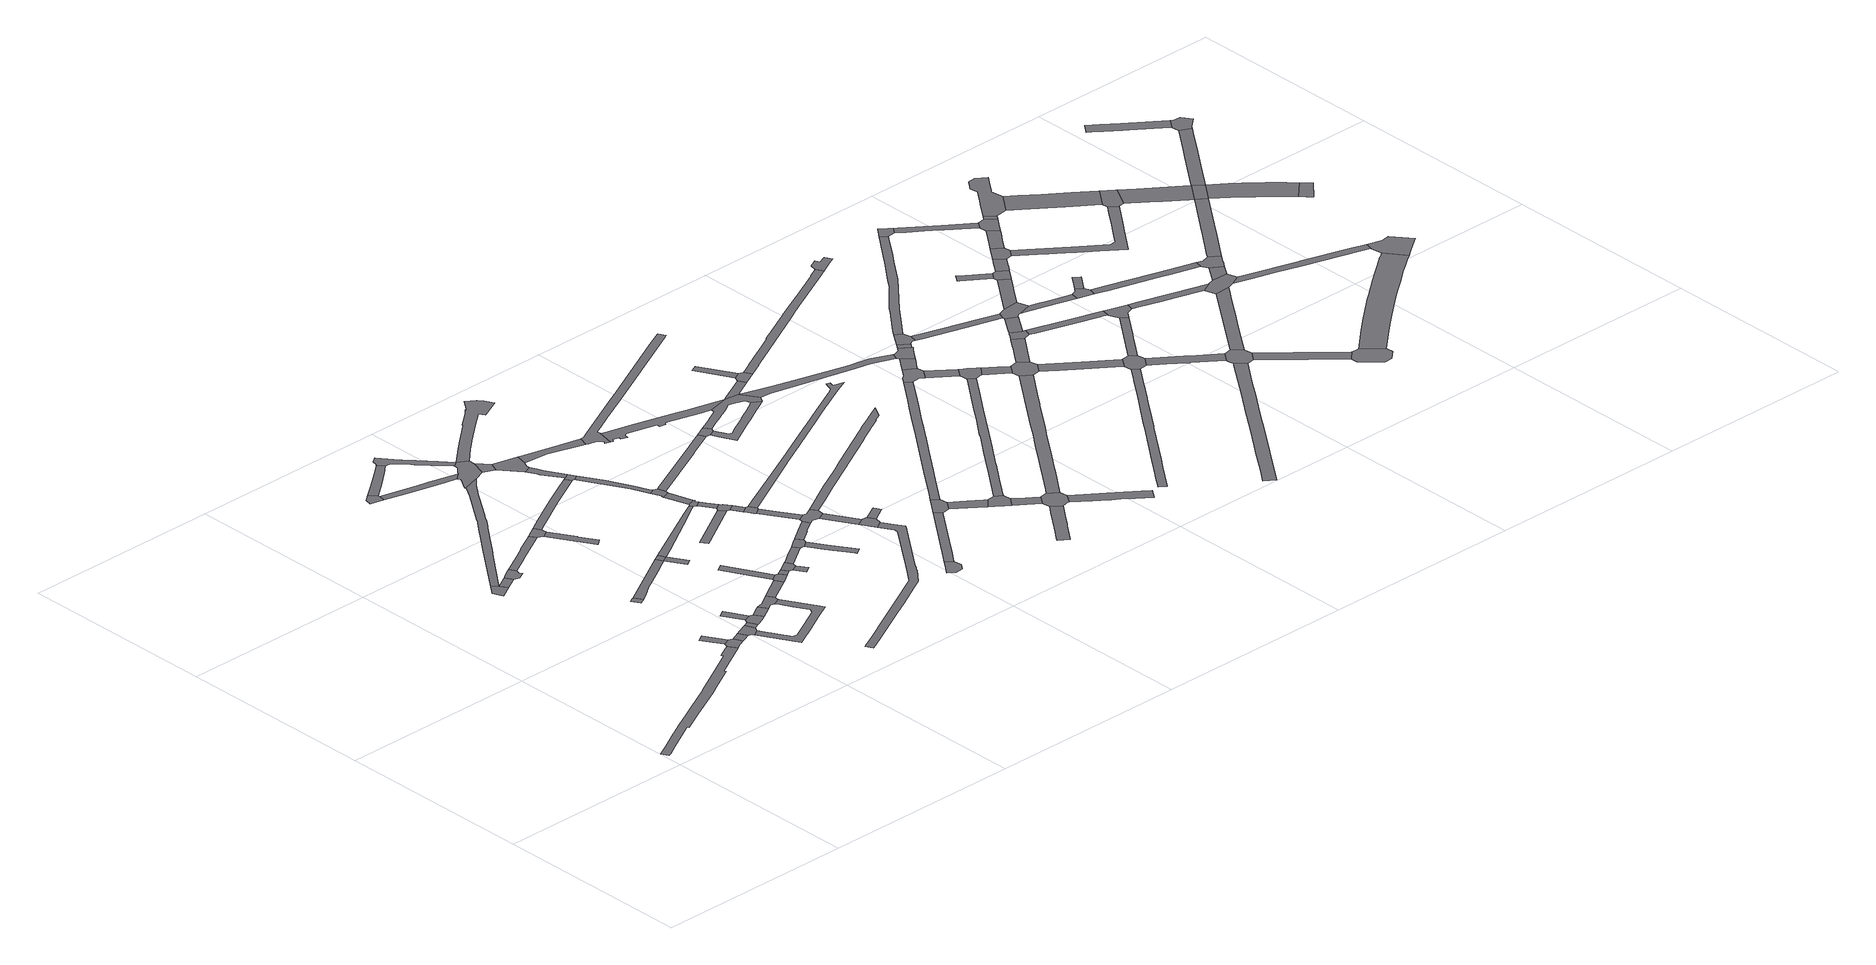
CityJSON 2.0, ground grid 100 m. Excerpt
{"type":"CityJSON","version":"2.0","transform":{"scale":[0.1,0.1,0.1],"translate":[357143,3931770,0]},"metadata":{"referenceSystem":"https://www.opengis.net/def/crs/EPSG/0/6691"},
"CityObjects":{
"road1":{"type":"Road","attributes":{"RoadStructureAttribute.sectionType":"1"},"geometry":[{"type":"MultiSurface","lod":"1","boundaries":[[[0,1,2,3,4,5,6,7,8,9,10,11,12,13,14,15,16,17,18,19,20,21,22,23,24,25,26,27,28,29,30]]]}]},
"road2":{"type":"Road","geometry":[{"type":"MultiSurface","lod":"1","boundaries":[[[31,32,33,34,35,36]]]}]},
"road3":{"type":"Road","attributes":{"RoadStructureAttribute.sectionType":"1"},"geometry":[{"type":"MultiSurface","lod":"1","boundaries":[[[37,32,31,38,39]]]}]},
"road4":{"type":"Road","geometry":[{"type":"MultiSurface","lod":"1","boundaries":[[[40,41,42,43,44,45]]]}]},
"road5":{"type":"Road","geometry":[{"type":"MultiSurface","lod":"1","boundaries":[[[44,14,13,46,47,48,49,45]]]}]},
"road6":{"type":"Road","geometry":[{"type":"MultiSurface","lod":"1","boundaries":[[[50,51,39,38,52,53,54,55,56]]]}]},
"road7":{"type":"Road","attributes":{"RoadStructureAttribute.sectionType":"1"},"geometry":[{"type":"MultiSurface","lod":"1","boundaries":[[[48,57,58,59,49]]]}]},
"road8":{"type":"Road","geometry":[{"type":"MultiSurface","lod":"1","boundaries":[[[60,61,62,63,64]]]}]},
"road9":{"type":"Road","geometry":[{"type":"MultiSurface","lod":"1","boundaries":[[[65,66,67,59,58,68,69,70]]]}]},
"road10":{"type":"Road","attributes":{"RoadStructureAttribute.sectionType":"1"},"geometry":[{"type":"MultiSurface","lod":"1","boundaries":[[[65,71,72,66]]]}]},
"road11":{"type":"Road","geometry":[{"type":"MultiSurface","lod":"1","boundaries":[[[73,74,75,76]]]}]},
"road12":{"type":"Road","attributes":{"RoadStructureAttribute.sectionType":"1"},"geometry":[{"type":"MultiSurface","lod":"1","boundaries":[[[77,78,79,80,81,56,55,82,83,84,85]]]}]},
"road13":{"type":"Road","geometry":[{"type":"MultiSurface","lod":"1","boundaries":[[[75,72,71,86,87,88,89,76]]]}]},
"road14":{"type":"Road","attributes":{"RoadStructureAttribute.sectionType":"1"},"geometry":[{"type":"MultiSurface","lod":"1","boundaries":[[[90,91,92,93,94,95,96,34,33,97,98,99,100,101,102,103,104,105,106,107,108,109,110,111,112]]]}]},
"road15":{"type":"Road","attributes":{"RoadStructureAttribute.sectionType":"1"},"geometry":[{"type":"MultiSurface","lod":"1","boundaries":[[[69,113,114,115,116,117,118,119,120,121,122,123,124,125,126,127,128,129,70]]]}]},
"road16":{"type":"Road","attributes":{"RoadStructureAttribute.sectionType":"1"},"geometry":[{"type":"MultiSurface","lod":"1","boundaries":[[[130,131,132,133,134,89,88]]]}]},
"road17":{"type":"Road","geometry":[{"type":"MultiSurface","lod":"1","boundaries":[[[135,136,137,138,139,140]]]}]},
"road18":{"type":"Road","attributes":{"RoadStructureAttribute.sectionType":"1"},"geometry":[{"type":"MultiSurface","lod":"1","boundaries":[[[63,141,142,143,144,145,146,147,148,149,150,151,152,153,154,155,152,156,157,158,64]]]}]},
"road19":{"type":"Road","geometry":[{"type":"MultiSurface","lod":"1","boundaries":[[[131,159,160,119,118,161,162,163,164,165,132]]]}]},
"road20":{"type":"Road","geometry":[{"type":"MultiSurface","lod":"1","boundaries":[[[166,167,168,169,170,77,85]]]}]},
"road21":{"type":"Road","attributes":{"RoadStructureAttribute.sectionType":"1"},"geometry":[{"type":"MultiSurface","lod":"1","boundaries":[[[171,172,173,174,175,176,177,167,166]]]}]},
"road22":{"type":"Road","attributes":{"RoadStructureAttribute.sectionType":"1"},"geometry":[{"type":"MultiSurface","lod":"1","boundaries":[[[178,179,180,137,136,181,182,183,184,185]]]}]},
"road23":{"type":"Road","geometry":[{"type":"MultiSurface","lod":"1","boundaries":[[[152,155,186,156]]]}]},
"road24":{"type":"Road","attributes":{"RoadStructureAttribute.sectionType":"1"},"geometry":[{"type":"MultiSurface","lod":"1","boundaries":[[[187,188,189,190,163,162,191,192,193]]]}]},
"road25":{"type":"Road","attributes":{"RoadStructureAttribute.sectionType":"1"},"geometry":[{"type":"MultiSurface","lod":"1","boundaries":[[[194,195,196,135,140,197,198,199,200,201]]]}]},
"road26":{"type":"Road","attributes":{"RoadStructureAttribute.sectionType":"1"},"geometry":[{"type":"MultiSurface","lod":"1","boundaries":[[[202,203,204,205,206,207,208]]]}]},
"road27":{"type":"Road","geometry":[{"type":"MultiSurface","lod":"1","boundaries":[[[209,210,208,207,211,187,193]]]}]},
"road28":{"type":"Road","attributes":{"RoadStructureAttribute.sectionType":"1"},"geometry":[{"type":"MultiSurface","lod":"1","boundaries":[[[212,213,210,209]]]}]},
"road29":{"type":"Road","attributes":{"RoadStructureAttribute.sectionType":"1"},"geometry":[{"type":"MultiSurface","lod":"1","boundaries":[[[214,215,216,217,218,219,220,221,222,223,224,225,169,168]]]}]},
"road30":{"type":"Road","attributes":{"RoadStructureAttribute.sectionType":"1"},"geometry":[{"type":"MultiSurface","lod":"1","boundaries":[[[226,227,185,184,228,229,230,231,232,233,234,235,236,237,238,239,240,241,242]]]}]},
"road31":{"type":"Road","geometry":[{"type":"MultiSurface","lod":"1","boundaries":[[[243,213,212,244,245,246,247]]]}]},
"road32":{"type":"Road","geometry":[{"type":"MultiSurface","lod":"1","boundaries":[[[248,249,250,236,235,251,252,201,200,253,254,255,256,257,258,259,260,90,112]]]}]},
"road33":{"type":"Road","geometry":[{"type":"MultiSurface","lod":"1","boundaries":[[[244,261,262,245]]]}]},
"road34":{"type":"Road","attributes":{"RoadStructureAttribute.sectionType":"1"},"geometry":[{"type":"MultiSurface","lod":"1","boundaries":[[[263,264,265,266,186,155,267,268,269,270,271,272,273]]]}]},
"road35":{"type":"Road","attributes":{"RoadStructureAttribute.sectionType":"1"},"geometry":[{"type":"MultiSurface","lod":"1","boundaries":[[[274,275,276,277,278,279,280,281,282,283,284,285,286,287,288,289,290,291,292,293,294,295,296,297,298,299,300,301,302,303,304,305]]]}]},
"road36":{"type":"Road","attributes":{"RoadStructureAttribute.sectionType":"1"},"geometry":[{"type":"MultiSurface","lod":"1","boundaries":[[[306,307,249,248]]]}]},
"road37":{"type":"Road","attributes":{"RoadStructureAttribute.sectionType":"1"},"geometry":[{"type":"MultiSurface","lod":"1","boundaries":[[[246,308,309,310,311,312,313,247]]]}]},
"road38":{"type":"Road","attributes":{"RoadStructureAttribute.sectionType":"1"},"geometry":[{"type":"MultiSurface","lod":"1","boundaries":[[[314,315,316,317,318,319]]]}]},
"road39":{"type":"Road","geometry":[{"type":"MultiSurface","lod":"1","boundaries":[[[320,321,322,323,324,325,326,327,307,306,328]]]}]},
"road40":{"type":"Road","attributes":{"RoadStructureAttribute.sectionType":"1"},"geometry":[{"type":"MultiSurface","lod":"1","boundaries":[[[329,330,331,332,333,334,335,320,328]]]}]},
"road41":{"type":"Road","geometry":[{"type":"MultiSurface","lod":"1","boundaries":[[[336,337,338,311,310,339,340]]]}]},
"road42":{"type":"Road","geometry":[{"type":"MultiSurface","lod":"1","boundaries":[[[333,332,220,219,341,342]]]}]},
"road43":{"type":"Road","attributes":{"RoadStructureAttribute.sectionType":"1"},"geometry":[{"type":"MultiSurface","lod":"1","boundaries":[[[339,343,344,345,346,347,340]]]}]},
"road44":{"type":"Road","attributes":{"RoadStructureAttribute.sectionType":"1"},"geometry":[{"type":"MultiSurface","lod":"1","boundaries":[[[341,348,349,350,351,352,353,354,355,342]]]}]},
"road45":{"type":"Road","geometry":[{"type":"MultiSurface","lod":"1","boundaries":[[[356,273,272,357,358,359,360,361,362]]]}]},
"road46":{"type":"Road","attributes":{"RoadStructureAttribute.sectionType":"1"},"geometry":[{"type":"MultiSurface","lod":"1","boundaries":[[[361,363,364,365,362]]]}]},
"road47":{"type":"Road","geometry":[{"type":"MultiSurface","lod":"1","boundaries":[[[366,367,351,350,368,369,364,363]]]}]},
"road48":{"type":"Road","attributes":{"RoadStructureAttribute.sectionType":"1"},"geometry":[{"type":"MultiSurface","lod":"1","boundaries":[[[370,358,357,371,372,373]]]}]},
"road49":{"type":"Road","attributes":{"RoadStructureAttribute.sectionType":"1"},"geometry":[{"type":"MultiSurface","lod":"1","boundaries":[[[374,375,337,336,376,377,378,379,380]]]}]},
"road50":{"type":"Road","geometry":[{"type":"MultiSurface","lod":"1","boundaries":[[[381,382,373,372,383,319,318,384,385]]]}]},
"road51":{"type":"Road","attributes":{"RoadStructureAttribute.sectionType":"1"},"geometry":[{"type":"MultiSurface","lod":"1","boundaries":[[[384,386,387,385]]]}]},
"road52":{"type":"Road","geometry":[{"type":"MultiSurface","lod":"1","boundaries":[[[387,386,388,389,390,391,392,393]]]}]},
"road53":{"type":"Road","geometry":[{"type":"MultiSurface","lod":"1","boundaries":[[[394,395,396,397,398,399,400,401,402,403,404,405,236,250,406,407,408,409,410,411,412,413,414]]]}]},
"road54":{"type":"Road","geometry":[{"type":"MultiSurface","lod":"1","boundaries":[[[415,416,417,418,419,420,421]]]}]},
"road55":{"type":"Road","geometry":[{"type":"MultiSurface","lod":"1","boundaries":[[[422,423,424,326,325,425,426]]]}]},
"road56":{"type":"Road","attributes":{"RoadStructureAttribute.sectionType":"1"},"geometry":[{"type":"MultiSurface","lod":"1","boundaries":[[[390,427,428,429,391]]]}]},
"road57":{"type":"Road","geometry":[{"type":"MultiSurface","lod":"1","boundaries":[[[430,431,432,433,428,427,374,380,434,435,436]]]}]},
"road58":{"type":"Road","attributes":{"RoadStructureAttribute.sectionType":"1"},"geometry":[{"type":"MultiSurface","lod":"1","boundaries":[[[437,438,439,440,430,436]]]}]},
"road59":{"type":"Road","geometry":[{"type":"MultiSurface","lod":"1","boundaries":[[[441,442,439,438,274,305]]]}]},
"road60":{"type":"Road","attributes":{"RoadStructureAttribute.sectionType":"1"},"geometry":[{"type":"MultiSurface","lod":"1","boundaries":[[[443,444,445,367,366,446,447,448]]]}]},
"road61":{"type":"Road","attributes":{"RoadStructureAttribute.sectionType":"1"},"geometry":[{"type":"MultiSurface","lod":"1","boundaries":[[[449,450,451,452,417,416,453,454,455]]]}]},
"road62":{"type":"Road","geometry":[{"type":"MultiSurface","lod":"1","boundaries":[[[441,456,457,458,459,442]]]}]},
"road63":{"type":"Road","geometry":[{"type":"MultiSurface","lod":"1","boundaries":[[[460,449,455,461,462,463,464,465]]]}]},
"road64":{"type":"Road","geometry":[{"type":"MultiSurface","lod":"1","boundaries":[[[466,467,443,448,468,469]]]}]},
"road65":{"type":"Road","attributes":{"RoadStructureAttribute.sectionType":"1"},"geometry":[{"type":"MultiSurface","lod":"1","boundaries":[[[470,471,472,473,474,475,476,477,478,479,480,481,482,483,484,485,486,487,488,489,490,491,492,493,494,495,496,497,498]]]}]},
"road66":{"type":"Road","attributes":{"RoadStructureAttribute.sectionType":"1"},"geometry":[{"type":"MultiSurface","lod":"1","boundaries":[[[462,499,500,501,502,503,463]]]}]},
"road67":{"type":"Road","attributes":{"RoadStructureAttribute.sectionType":"1"},"geometry":[{"type":"MultiSurface","lod":"1","boundaries":[[[504,505,506,507,508,509,510,511,512,513,514]]]}]},
"road68":{"type":"Road","attributes":{"RoadStructureAttribute.sectionType":"1"},"geometry":[{"type":"MultiSurface","lod":"1","boundaries":[[[431,515,516,517,518,519,520,521,522,523,524,525,526,527,528,529,530,531,532,533,534,535,536,537,538,539,432]]]}]},
"road69":{"type":"Road","geometry":[{"type":"MultiSurface","lod":"1","boundaries":[[[501,500,540,541,542,543,544,545,546]]]}]},
"road70":{"type":"Road","attributes":{"RoadStructureAttribute.sectionType":"1"},"geometry":[{"type":"MultiSurface","lod":"1","boundaries":[[[392,547,548,549,550,551,552,553,554,555,556,557,558,559,560,561,562,563,564,565,566,567,568,569,570,393]]]}]},
"road71":{"type":"Road","attributes":{"RoadStructureAttribute.sectionType":"1"},"geometry":[{"type":"MultiSurface","lod":"1","boundaries":[[[571,572,573,574,476,475,575,576,577,578,579,580,581,582,583,584,585,586,587,588,589,590,422,426]]]}]},
"road72":{"type":"Road","attributes":{"RoadStructureAttribute.sectionType":"1"},"geometry":[{"type":"MultiSurface","lod":"1","boundaries":[[[468,591,592,593,594,595,596,597,598,599,600,601,602,603,604,605,606,607,608,609,610,611,469]]]}]},
"road73":{"type":"Road","attributes":{"RoadStructureAttribute.sectionType":"1"},"geometry":[{"type":"MultiSurface","lod":"1","boundaries":[[[612,613,614,543,542]]]}]},
"road74":{"type":"Road","geometry":[{"type":"MultiSurface","lod":"1","boundaries":[[[497,615,616,617,618,619,467,466,620,621,622,623,624,625,626,627,628,600,599,629,630,631,498]]]}]},
"road75":{"type":"Road","geometry":[{"type":"MultiSurface","lod":"1","boundaries":[[[632,633,634,635,636,613,612,508,507]]]}]},
"road76":{"type":"Road","geometry":[{"type":"MultiSurface","lod":"1","boundaries":[[[637,498,631,638,639,640]]]}]},
"road77":{"type":"Road","attributes":{"RoadStructureAttribute.sectionType":"1"},"geometry":[{"type":"MultiSurface","lod":"1","boundaries":[[[641,642,643,644,645,634,633,646,647,648,649,650,651,652]]]}]},
"road78":{"type":"Road","attributes":{"RoadStructureAttribute.sectionType":"1"},"geometry":[{"type":"MultiSurface","lod":"1","boundaries":[[[464,653,654,655,656,657,658,659,660,661,662,663,664,665,666,667,668,669,670,671,672,673,674,675,465]]]}]},
"road79":{"type":"Road","attributes":{"RoadStructureAttribute.sectionType":"1"},"geometry":[{"type":"MultiSurface","lod":"1","boundaries":[[[676,677,678,679]]]}]},
"road80":{"type":"Road","geometry":[{"type":"MultiSurface","lod":"1","boundaries":[[[678,640,639,680,681,679]]]}]},
"road81":{"type":"Road","attributes":{"RoadStructureAttribute.sectionType":"1"},"geometry":[{"type":"MultiSurface","lod":"1","boundaries":[[[545,682,683,684,685,686,687,688,689,690,691,692,693,694,695,696,697,698,699,700,701,702,703,704,546]]]}]},
"road82":{"type":"Road","geometry":[{"type":"MultiSurface","lod":"1","boundaries":[[[705,706,707,708,631,630,709,710,711,712,713,714,715]]]}]},
"road83":{"type":"Road","attributes":{"RoadStructureAttribute.sectionType":"1"},"geometry":[{"type":"MultiSurface","lod":"1","boundaries":[[[716,717,718,719,720,721,722,723,724,725,726,727,636,635,728,729,730,731,732,733,734,735,736,737,738,739]]]}]},
"road84":{"type":"Road","geometry":[{"type":"MultiSurface","lod":"1","boundaries":[[[740,741,742,743,744,745,667,666,746,747]]]}]},
"road85":{"type":"Road","attributes":{"RoadStructureAttribute.sectionType":"1"},"geometry":[{"type":"MultiSurface","lod":"1","boundaries":[[[740,747,748,749]]]}]},
"road86":{"type":"Road","attributes":{"RoadStructureAttribute.sectionType":"1"},"geometry":[{"type":"MultiSurface","lod":"1","boundaries":[[[741,750,751,752,753,754,755,742]]]}]},
"road87":{"type":"Road","attributes":{"RoadStructureAttribute.sectionType":"1"},"geometry":[{"type":"MultiSurface","lod":"1","boundaries":[[[756,757,758,759,760,761,762,763,764,765,766,767,768,769,770,771,772,773,774,775,776,777,778,779,780]]]}]},
"road88":{"type":"Road","attributes":{"RoadStructureAttribute.sectionType":"1"},"geometry":[{"type":"MultiSurface","lod":"1","boundaries":[[[680,781,782,783,784,785,786,787,788,789,790,791,792,793,794,795,796,797,798,799,800,801,802,803,804,805,806,807,808,681]]]}]},
"road89":{"type":"Road","geometry":[{"type":"MultiSurface","lod":"1","boundaries":[[[748,809,694,693,810,811,812,813,814,815,816,749]]]}]},
"road90":{"type":"Road","geometry":[{"type":"MultiSurface","lod":"1","boundaries":[[[714,753,752,817,818,819,820,821,822,823,824,715]]]}]},
"road91":{"type":"Road","attributes":{"RoadStructureAttribute.sectionType":"1"},"geometry":[{"type":"MultiSurface","lod":"1","boundaries":[[[821,820,825,826]]]}]},
"road92":{"type":"Road","attributes":{"RoadStructureAttribute.sectionType":"1"},"geometry":[{"type":"MultiSurface","lod":"1","boundaries":[[[827,812,811,828,829]]]}]},
"road93":{"type":"Road","geometry":[{"type":"MultiSurface","lod":"1","boundaries":[[[825,830,831,832,833,834,835,836,837,826]]]}]},
"road94":{"type":"Road","geometry":[{"type":"MultiSurface","lod":"1","boundaries":[[[829,828,739,738,838,839,840,841]]]}]},
"road95":{"type":"Road","attributes":{"RoadStructureAttribute.sectionType":"1"},"geometry":[{"type":"MultiSurface","lod":"1","boundaries":[[[842,843,844,845,846,847,848,849,850,851,852,853,854,855,856,857,858,859,860,861,862,863,864]]]}]},
"road96":{"type":"Road","attributes":{"RoadStructureAttribute.sectionType":"1"},"geometry":[{"type":"MultiSurface","lod":"1","boundaries":[[[840,865,866,867,868,869,870,871,841]]]}]},
"road97":{"type":"Road","attributes":{"RoadStructureAttribute.sectionType":"1"},"geometry":[{"type":"MultiSurface","lod":"1","boundaries":[[[838,872,873,874,875,876,877,878,879,880,881,882,883,839]]]}]},
"road98":{"type":"Road","attributes":{"RoadStructureAttribute.sectionType":"1"},"geometry":[{"type":"MultiSurface","lod":"1","boundaries":[[[884,885,886,887,888,889,890,891,834,833]]]}]},
"road99":{"type":"Road","geometry":[{"type":"MultiSurface","lod":"1","boundaries":[[[892,893,894,895,896,868,867,897]]]}]},
"road100":{"type":"Road","geometry":[{"type":"MultiSurface","lod":"1","boundaries":[[[898,878,877,767,766,899,900,901]]]}]},
"road101":{"type":"Road","attributes":{"RoadStructureAttribute.sectionType":"1"},"geometry":[{"type":"MultiSurface","lod":"1","boundaries":[[[902,903,894,893,904,905]]]}]},
"road102":{"type":"Road","attributes":{"RoadStructureAttribute.sectionType":"1"},"geometry":[{"type":"MultiSurface","lod":"1","boundaries":[[[906,907,908,909,910,911,912,913,914,915,916,917,918,837,836,919,920,921,922,923,924,925]]]}]},
"road103":{"type":"Road","geometry":[{"type":"MultiSurface","lod":"1","boundaries":[[[926,927,790,789,928,929,930,931,932,933,934]]]}]},
"road104":{"type":"Road","geometry":[{"type":"MultiSurface","lod":"1","boundaries":[[[935,936,937,887,886,938,939,940,941,902,905,942,943,944,945,946,947]]]}]},
"road105":{"type":"Road","attributes":{"RoadStructureAttribute.sectionType":"1"},"geometry":[{"type":"MultiSurface","lod":"1","boundaries":[[[948,949,950,951,900,899,952,953,954,955,956,957,958]]]}]},
"road106":{"type":"Road","attributes":{"RoadStructureAttribute.sectionType":"1"},"geometry":[{"type":"MultiSurface","lod":"1","boundaries":[[[959,960,961,962,963,964,965,966,892,897]]]}]},
"road107":{"type":"Road","attributes":{"RoadStructureAttribute.sectionType":"1"},"geometry":[{"type":"MultiSurface","lod":"1","boundaries":[[[967,968,898,901,969,970,971,972,973,974]]]}]},
"road108":{"type":"Road","attributes":{"RoadStructureAttribute.sectionType":"1"},"geometry":[{"type":"MultiSurface","lod":"1","boundaries":[[[975,976,977,937,936,978,979,980,981]]]}]},
"road109":{"type":"Road","attributes":{"RoadStructureAttribute.sectionType":"1"},"geometry":[{"type":"MultiSurface","lod":"1","boundaries":[[[982,983,984,985,986,935,947]]]}]},
"road110":{"type":"Road","geometry":[{"type":"MultiSurface","lod":"1","boundaries":[[[987,988,989,958,957,990,842,864,991]]]}]},
"road111":{"type":"Road","attributes":{"RoadStructureAttribute.sectionType":"1"},"geometry":[{"type":"MultiSurface","lod":"1","boundaries":[[[992,993,994,995,996,997]]]}]},
"road112":{"type":"Road","geometry":[{"type":"MultiSurface","lod":"1","boundaries":[[[973,998,999,1000,1001,965,964,1002,974]]]}]},
"road113":{"type":"Road","geometry":[{"type":"MultiSurface","lod":"1","boundaries":[[[997,996,981,980,1003,1004,1005]]]}]},
"road114":{"type":"Road","geometry":[{"type":"MultiSurface","lod":"1","boundaries":[[[983,1006,1007,1008,1009,1010,984]]]}]},
"road115":{"type":"Road","attributes":{"RoadStructureAttribute.sectionType":"1"},"geometry":[{"type":"MultiSurface","lod":"1","boundaries":[[[1011,1012,1013,1014,1015,1016,1017,1018,1019,1020,987,991]]]}]},
"road116":{"type":"Road","geometry":[{"type":"MultiSurface","lod":"1","boundaries":[[[1021,906,925,1022,1023,1024]]]}]},
"road117":{"type":"Road","attributes":{"RoadStructureAttribute.sectionType":"1"},"geometry":[{"type":"MultiSurface","lod":"1","boundaries":[[[1004,1025,1026,1027,1028,1029,1030,1031,1005]]]}]},
"road118":{"type":"Road","geometry":[{"type":"MultiSurface","lod":"1","boundaries":[[[1032,1033,1034,1009,1008]]]}]},
"road119":{"type":"Road","geometry":[{"type":"MultiSurface","lod":"1","boundaries":[[[1035,1036,1029,1028,1037,1038]]]}]},
"road120":{"type":"Road","attributes":{"RoadStructureAttribute.sectionType":"1"},"geometry":[{"type":"MultiSurface","lod":"1","boundaries":[[[1039,1040,989,988,1041,1042,1043,1044,1045,1046,1047,1048]]]}]},
"road121":{"type":"Road","geometry":[{"type":"MultiSurface","lod":"1","boundaries":[[[1049,1050,1051,1052,1053,1054,1017,1016,1055]]]}]},
"road122":{"type":"Road","attributes":{"RoadStructureAttribute.sectionType":"1"},"geometry":[{"type":"MultiSurface","lod":"1","boundaries":[[[1056,1057,1058,1059,1000,999,1060,1061,1062,1063]]]}]},
"road123":{"type":"Road","attributes":{"RoadStructureAttribute.sectionType":"1"},"geometry":[{"type":"MultiSurface","lod":"1","boundaries":[[[1022,1064,1065,1066,1067,1068,1069,1070,1071,1023]]]}]},
"road124":{"type":"Road","attributes":{"RoadStructureAttribute.sectionType":"1"},"geometry":[{"type":"MultiSurface","lod":"1","boundaries":[[[1072,1073,1036,1035,1074,1075,1076]]]}]},
"road125":{"type":"Road","attributes":{"RoadStructureAttribute.sectionType":"1"},"geometry":[{"type":"MultiSurface","lod":"1","boundaries":[[[1077,1078,1079,1080,1007,1006,1081,1082,1083,1084,1085,1086,1087]]]}]},
"road126":{"type":"Road","geometry":[{"type":"MultiSurface","lod":"1","boundaries":[[[1088,1089,1090,1091,1069,1068,1092,1072,1076]]]}]},
"road127":{"type":"Road","geometry":[{"type":"MultiSurface","lod":"1","boundaries":[[[1093,1094,1056,1063,1048,1047,1095,1096]]]}]},
"road128":{"type":"Road","attributes":{"RoadStructureAttribute.sectionType":"1"},"geometry":[{"type":"MultiSurface","lod":"1","boundaries":[[[1097,1090,1089,1098,1099]]]}]},
"road129":{"type":"Road","attributes":{"RoadStructureAttribute.sectionType":"1"},"geometry":[{"type":"MultiSurface","lod":"1","boundaries":[[[1037,1100,1101,1102,1103,1104,1105,1106,1107,1108,1109,1110,1111,1112,1113,1114,1115,1116,1117,1118,1119,1038]]]}]},
"road130":{"type":"Road","attributes":{"RoadStructureAttribute.sectionType":"1"},"geometry":[{"type":"MultiSurface","lod":"1","boundaries":[[[1120,1121,1094,1093,1122]]]}]},
"road131":{"type":"Road","geometry":[{"type":"MultiSurface","lod":"1","boundaries":[[[1123,1124,1087,1086,1120,1122,1125,1126,1127,1128]]]}]},
"road132":{"type":"Road","geometry":[{"type":"MultiSurface","lod":"1","boundaries":[[[1129,1130,1131,1132,1133,1134,1097,1099,1135,1136,1137,1138,1139,1140,1141,1142,1143]]]}]},
"road133":{"type":"Road","attributes":{"RoadStructureAttribute.sectionType":"1"},"geometry":[{"type":"MultiSurface","lod":"1","boundaries":[[[1144,1145,1146,1147,1148,1149,1150,1151,1152,1153,1154,1155,1156,1053,1052,1157,1158,1159,1160,1161,1162,1163,1164,1165,1166,1167,1168]]]}]},
"road134":{"type":"Road","attributes":{"RoadStructureAttribute.sectionType":"1"},"geometry":[{"type":"MultiSurface","lod":"1","boundaries":[[[1169,1170,1171,1172,1137,1136,1173,1174,1175,1176,1177,1178,1179]]]}]},
"road135":{"type":"Road","attributes":{"RoadStructureAttribute.sectionType":"1"},"geometry":[{"type":"MultiSurface","lod":"1","boundaries":[[[1095,1180,1181,1182,1183,1184,1185,1186,1187,1188,1189,1190,1191,1096]]]}]},
"road136":{"type":"Road","attributes":{"RoadStructureAttribute.sectionType":"1"},"geometry":[{"type":"MultiSurface","lod":"1","boundaries":[[[1192,1193,1194,1195,1196,1197,1198,1123,1128]]]}]},
"road137":{"type":"Road","geometry":[{"type":"MultiSurface","lod":"1","boundaries":[[[1178,1110,1109,1199,1200,1201,1202,1179]]]}]},
"road138":{"type":"Road","attributes":{"RoadStructureAttribute.sectionType":"1"},"geometry":[{"type":"MultiSurface","lod":"1","boundaries":[[[1203,1204,1201,1200,1205,1206,1207,1208,1209,1210]]]}]},
"road139":{"type":"Road","geometry":[{"type":"MultiSurface","lod":"1","boundaries":[[[1194,1211,1203,1210,1195]]]}]},
"road140":{"type":"Road","geometry":[{"type":"MultiSurface","lod":"1","boundaries":[[[1167,1212,1213,1214,1215,1186,1185,1168]]]}]},
"road141":{"type":"Road","attributes":{"RoadStructureAttribute.sectionType":"1"},"geometry":[{"type":"MultiSurface","lod":"1","boundaries":[[[1194,1216,1217,1218,1219,1220,1221,1222,1223,1224,1225,1226,1227,1228,1229,1230,1231,1232,1233,1211]]]}]},
"road142":{"type":"Road","geometry":[{"type":"MultiSurface","lod":"1","boundaries":[[[1234,1225,1224,1235,1236]]]}]},
"road143":{"type":"Road","attributes":{"RoadStructureAttribute.sectionType":"1"},"geometry":[{"type":"MultiSurface","lod":"1","boundaries":[[[1211,1237,1238,1239,1240,1241,1242,1243,1244,1245,1246,1247,1203]]]}]},
"road144":{"type":"Road","attributes":{"RoadStructureAttribute.sectionType":"1"},"geometry":[{"type":"MultiSurface","lod":"1","boundaries":[[[1248,1249,1250,1251,1252,1253,1254,1255,1256,1257,1258]]]}]},
"road145":{"type":"Road","geometry":[{"type":"MultiSurface","lod":"1","boundaries":[[[1253,1244,1243,1259,1260,1261,1262,1254]]]}]}
},
"vertices":[
[26,90,0],[38,96,0],[91,126,0],[250,214,0],[255,205,0],[268,212,0],[352,257,0],[392,278,0],[531,350,0],[570,371,0],[579,377,0],[704,447,0],[699,456,0],[883,559,0],[859,603,0],[836,590,0],[785,562,0],[791,553,0],[679,490,0],[542,414,0],[506,393,0],[506,392,0],[388,331,0],[329,300,0],[233,248,0],[170,213,0],[169,214,0],[166,213,0],[67,158,0],[42,144,0],[7,125,0],
[520,1625,0],[499,1662,0],[498,1664,0],[469,1686,0],[433,1639,0],[456,1589,0],
[555,1695,0],[585,1662,0],[562,1699,0],
[870,691,0],[841,743,0],[807,724,0],[838,670,0],[866,624,0],[901,639,0],
[892,564,0],[891,566,0],[941,587,0],[922,632,0],
[604,1725,0],[571,1705,0],[613,1654,0],[649,1673,0],[641,1688,0],[646,1707,0],[628,1739,0],
[952,592,0],[990,608,0],[970,653,0],
[844,1185,0],[823,1173,0],[847,1133,0],[876,1148,0],[852,1190,0],
[1055,633,0],[1039,682,0],[990,661,0],[1010,599,0],[1014,593,0],[1048,614,0],
[1086,647,0],[1066,693,0],
[1052,833,0],[1017,813,0],[1072,713,0],[1110,727,0],
[890,1889,0],[856,1869,0],[790,1833,0],[791,1831,0],[736,1800,0],[735,1758,0],[739,1760,0],[816,1803,0],[909,1855,0],
[1096,651,0],[1137,669,0],[1155,679,0],[1129,723,0],
[982,2381,0],[945,2319,0],[825,2147,0],[823,2144,0],[763,2066,0],[738,2034,0],[656,1929,0],[650,1860,0],[692,1910,0],[732,1961,0],[767,2007,0],[769,2010,0],[812,2064,0],[819,2073,0],[846,2108,0],[847,2110,0],[856,2124,0],[870,2144,0],[875,2151,0],[956,2268,0],[978,2299,0],[1028,2367,0],[1065,2405,0],
[1118,405,0],[1229,463,0],[1313,508,0],[1403,556,0],[1391,579,0],[1301,743,0],[1263,727,0],[1274,706,0],[1303,653,0],[1340,585,0],[1340,584,0],[1334,565,0],[1277,535,0],[1219,503,0],[1147,464,0],[1125,469,0],[1058,594,0],
[1181,695,0],[1217,717,0],[1191,760,0],[1174,750,0],[1165,745,0],
[657,2583,0],[654,2592,0],[627,2628,0],[591,2600,0],[583,2567,0],[649,2551,0],
[891,1156,0],[905,1166,0],[917,1175,0],[931,1184,0],[941,1193,0],[953,1201,0],[956,1202,0],[976,1216,0],[991,1224,0],[1102,1289,0],[1115,1297,0],[1169,1329,0],[1223,1236,0],[1254,1254,0],[1200,1347,0],[1149,1363,0],[1096,1332,0],[1014,1284,0],
[1239,730,0],[1243,732,0],[1299,747,0],[1303,767,0],[1281,803,0],[1259,789,0],[1222,767,0],
[935,1841,0],[970,1861,0],[969,1891,0],[950,1923,0],[905,1897,0],
[958,1803,0],[1056,1632,0],[1059,1627,0],[1091,1654,0],[1042,1738,0],[1040,1741,0],[993,1823,0],
[822,2779,0],[772,2741,0],[689,2676,0],[739,2659,0],[800,2708,0],[810,2716,0],[856,2758,0],[831,2788,0],
[1180,1381,0],
[1399,874,0],[1395,872,0],[1304,817,0],[1302,815,0],[1330,783,0],[1420,836,0],[1422,837,0],
[899,2526,0],[838,2540,0],[812,2547,0],[782,2517,0],[908,2486,0],[942,2478,0],[1005,2464,0],[1041,2492,0],
[1430,920,0],[1352,1072,0],[1322,1131,0],[1287,1111,0],[1335,1018,0],[1402,886,0],[1435,909,0],
[1474,870,0],[1452,905,0],[1400,879,0],
[1505,890,0],[1484,924,0],
[986,1900,0],[1018,1919,0],[1183,2014,0],[1232,2040,0],[1342,2099,0],[1360,2109,0],[1342,2141,0],[1264,2099,0],[1166,2046,0],[1083,2000,0],[1013,1960,0],[966,1933,0],
[844,2821,0],[837,2793,0],[887,2758,0],[889,2755,0],[895,2748,0],[947,2690,0],[957,2678,0],[985,2649,0],[1005,2627,0],[1073,2553,0],[1102,2571,0],[1049,2631,0],[986,2703,0],[972,2719,0],[920,2777,0],[922,2778,0],[873,2843,0],
[1504,936,0],[1521,886,0],[1555,904,0],[1560,924,0],[1539,957,0],
[1124,2430,0],[1150,2511,0],[1152,2541,0],[1073,2531,0],[1051,2505,0],[1009,2462,0],[1012,2459,0],[1015,2454,0],[1016,2452,0],[1016,2450,0],[1016,2447,0],[982,2392,0],[976,2383,0],
[1555,832,0],[1585,854,0],
[1530,1573,0],[1517,1566,0],[1215,1401,0],[1211,1399,0],[1235,1367,0],[1254,1379,0],[1506,1534,0],[1539,1554,0],[1566,1570,0],[1586,1582,0],[1577,1599,0],
[2044,901,0],[2083,833,0],[2078,809,0],[1908,580,0],[1873,535,0],[1832,482,0],[1825,472,0],[1648,375,0],[1553,325,0],[1505,300,0],[1376,232,0],[1299,192,0],[1292,188,0],[1310,152,0],[1381,189,0],[1393,195,0],[1525,265,0],[1526,266,0],[1588,299,0],[1667,340,0],[1800,412,0],[1850,439,0],[1909,510,0],[1909,511,0],[1921,527,0],[1923,530,0],[1938,554,0],[2120,797,0],[2132,813,0],[2137,826,0],[2119,856,0],[2082,923,0],
[1182,2404,0],[1202,2450,0],
[1567,928,0],[1608,957,0],[1677,1003,0],[1655,1035,0],[1604,1001,0],[1546,961,0],
[1453,1374,0],[1393,1338,0],[1413,1304,0],[1434,1316,0],[1665,1454,0],[1641,1486,0],
[1304,2320,0],[1300,2331,0],[1299,2332,0],[1306,2345,0],[1310,2354,0],[1314,2362,0],[1328,2419,0],[1245,2439,0],[1262,2302,0],
[1287,2254,0],[1294,2240,0],[1344,2159,0],[1352,2146,0],[1381,2163,0],[1328,2260,0],[1317,2288,0],
[1734,1042,0],[1712,1074,0],[1687,1057,0],[1696,999,0],[1729,1023,0],
[1373,2106,0],[1401,2126,0],
[1745,921,0],[1819,805,0],[1824,797,0],[1857,819,0],[1779,942,0],
[1377,2099,0],[1495,1878,0],[1530,1794,0],[1558,1805,0],[1548,1826,0],[1520,1893,0],[1466,2008,0],[1416,2100,0],
[1586,1604,0],[1602,1577,0],[1631,1595,0],[1621,1611,0],[1627,1614,0],[1625,1621,0],[1587,1609,0],
[1587,1742,0],[1548,1729,0],[1560,1694,0],
[1590,1761,0],[1577,1799,0],[1551,1743,0],[1545,1740,0],
[1647,1569,0],[1606,1570,0],[1649,1501,0],[1678,1518,0],
[1842,1163,0],[1774,1117,0],[1797,1085,0],[1796,1087,0],[1798,1088,0],[1853,1125,0],[1860,1129,0],
[1692,1508,0],[1686,1504,0],[1646,1493,0],[1680,1451,0],[1714,1472,0],
[1712,1399,0],[1746,1420,0],
[1718,1390,0],[1737,1359,0],[1743,1349,0],[1775,1372,0],[1778,1382,0],[1759,1417,0],
[1556,2873,0],[1536,2898,0],[1491,2929,0],[1447,2866,0],[1443,2871,0],[1422,2851,0],[1393,2825,0],[1345,2788,0],[1348,2785,0],[1224,2679,0],[1223,2678,0],[1187,2647,0],[1225,2610,0],[1258,2638,0],[1279,2657,0],[1382,2744,0],[1457,2806,0],[1461,2809,0],[1479,2779,0],[1482,2780,0],[1578,2827,0],
[2086,418,0],[2080,457,0],[2047,482,0],[2028,458,0],[1988,405,0],[2022,380,0],[2062,386,0],
[1634,2344,0],[1494,2379,0],[1348,2414,0],[1441,2352,0],[1618,2295,0],
[1845,1183,0],[1881,1201,0],[1825,1291,0],
[1952,1151,0],[1956,1182,0],[1936,1217,0],[1900,1196,0],[1878,1138,0],[1895,1136,0],[1912,1131,0],
[1994,989,0],[2002,976,0],[2040,997,0],[2033,1010,0],
[2088,955,0],[2069,992,0],
[2027,2019,0],[1933,1973,0],[1598,1809,0],[1896,1910,0],[1915,1920,0],[2045,1983,0],
[2304,822,0],[2284,795,0],[2156,627,0],[2073,516,0],[2122,512,0],[2189,601,0],[2336,797,0],
[2159,999,0],[2163,1001,0],[2144,1035,0],[2141,1034,0],
[2354,888,0],[2362,800,0],[2376,802,0],[2411,850,0],[2407,890,0],[2374,915,0],
[2106,2014,0],[2086,2048,0],[2065,1981,0],[2100,1997,0],
[2290,2171,0],[2137,2211,0],[2099,2221,0],[1895,2275,0],[1752,2313,0],[1731,2319,0],[1712,2236,0],[1723,2233,0],[1733,2247,0],[1734,2247,0],[1762,2238,0],[1765,2239,0],[1765,2238,0],[1765,2235,0],[1761,2224,0],[1793,2215,0],[1795,2230,0],[1796,2235,0],[1799,2237,0],[1802,2238,0],[1813,2243,0],[1959,2204,0],[1958,2187,0],[1989,2182,0],[1990,2184,0],[2000,2194,0],[2172,2148,0],[2220,2136,0],[2324,2162,0],
[2508,702,0],[2513,699,0],[2555,743,0],[2543,752,0],[2483,796,0],
[2650,341,0],[2658,351,0],[2702,409,0],[2756,480,0],[2709,516,0],[2678,476,0],[2599,370,0],[2561,321,0],[2543,297,0],[2532,282,0],[2578,246,0],
[2040,1229,0],[2139,1284,0],[2140,1284,0],[2304,1374,0],[2336,1391,0],[2522,1493,0],[2545,1507,0],[2592,1531,0],[2613,1543,0],[2641,1558,0],[2678,1578,0],[2676,1580,0],[2712,1599,0],[2713,1600,0],[2750,1659,0],[2695,1631,0],[2668,1617,0],[2659,1611,0],[2592,1577,0],[2568,1564,0],[2558,1559,0],[2317,1427,0],[2299,1417,0],[2250,1390,0],[2120,1320,0],
[2561,663,0],[2571,655,0],[2596,636,0],[2632,684,0],[2629,711,0],[2628,724,0],[2594,747,0],
[2143,1575,0],[2150,1579,0],[2276,1644,0],[2288,1650,0],[2432,1725,0],[2447,1733,0],[2556,1790,0],[2734,1879,0],[2780,1901,0],[2801,1910,0],[2748,1927,0],[2757,1950,0],[2738,1957,0],[2729,1933,0],[2722,1914,0],[2720,1909,0],[2705,1898,0],[2546,1818,0],[2430,1758,0],[2426,1756,0],[2273,1678,0],[2196,1639,0],[2025,1552,0],[1812,1444,0],
[1631,2291,0],[1664,2283,0],[1694,2260,0],[1682,2243,0],[1729,2339,0],[1763,2356,0],[1838,2394,0],[1995,2473,0],[2498,2727,0],[2517,2737,0],[2522,2739,0],[2504,2775,0],[2499,2772,0],[2403,2724,0],[2028,2534,0],[1976,2508,0],[1804,2421,0],[1777,2408,0],[1688,2363,0],[1654,2345,0],
[2090,1933,0],[2118,1865,0],[2119,1866,0],[2246,1936,0],[2287,1959,0],[2306,1969,0],[2360,1999,0],[2387,2014,0],[2430,2037,0],[2388,2063,0],[2367,2050,0],[2344,2036,0],[2341,2034,0],[2302,2013,0],[2282,2002,0],[2263,1991,0],[2242,1980,0],[2175,1943,0],[2150,1928,0],[2131,1934,0],[2127,1944,0],
[2704,556,0],[2739,604,0],[2687,642,0],
[2218,2116,0],[2196,2104,0],[2192,2102,0],[2171,2091,0],[2142,2075,0],[2155,2039,0],[2198,2061,0],[2215,2069,0],[2221,2072,0],[2252,2086,0],[2261,2092,0],[2304,2117,0],[2337,2106,0],[2380,2092,0],[2448,2065,0],[2450,2068,0],[2398,2151,0],
[2795,487,0],[2797,485,0],[2830,535,0],[2827,574,0],[2778,608,0],
[2344,2172,0],[2418,2163,0],[2496,2203,0],[2477,2240,0],
[3092,337,0],[3001,406,0],[2980,422,0],[2973,428,0],[2891,489,0],[2878,425,0],[2937,380,0],[2944,374,0],[2978,349,0],[3028,311,0],[3094,261,0],[3129,309,0],
[2474,980,0],[2531,1055,0],[2557,1090,0],[2661,1228,0],[2674,1245,0],[2737,1328,0],[2743,1337,0],[2792,1401,0],[2808,1423,0],[2842,1468,0],[2907,1554,0],[2929,1582,0],[2931,1586,0],[3022,1708,0],[2990,1732,0],[2899,1611,0],[2856,1555,0],[2809,1493,0],[2764,1433,0],[2712,1363,0],[2642,1270,0],[2524,1114,0],[2405,956,0],
[2430,2458,0],[2395,2440,0],[2486,2266,0],[2522,2284,0],
[2566,2238,0],[2547,2276,0],
[2656,761,0],[2658,765,0],[2713,837,0],[2788,937,0],[2795,947,0],[2803,957,0],[2878,1056,0],[2935,1132,0],[2956,1161,0],[3077,1321,0],[3175,1452,0],[3243,1542,0],[3211,1566,0],[3200,1551,0],[3115,1438,0],[3044,1344,0],[3007,1294,0],[2923,1184,0],[2903,1156,0],[2812,1036,0],[2804,1025,0],[2756,962,0],[2714,906,0],
[3020,1984,0],[2920,2003,0],[2701,2062,0],[2547,2104,0],[2503,2062,0],[2698,2019,0],[2923,1965,0],[3002,1948,0],[3005,1947,0],[3111,1908,0],[3124,1940,0],
[3326,1337,0],[3235,1216,0],[3200,1169,0],[3143,1094,0],[3106,1044,0],[3087,1018,0],[3033,947,0],[2966,858,0],[2947,832,0],[2909,781,0],[2867,726,0],[2799,636,0],[2939,723,0],[2956,746,0],[3027,841,0],[3134,983,0],[3153,1008,0],[3164,1022,0],[3283,1181,0],[3290,1190,0],[3318,1228,0],[3344,1262,0],[3442,1392,0],[3394,1427,0],
[3120,1745,0],[3115,1779,0],[3061,1818,0],[3031,1776,0],[3027,1771,0],[3012,1763,0],[3062,1713,0],[3084,1697,0],
[3205,1605,0],[3241,1653,0],
[3134,1805,0],[3143,1816,0],[3170,1850,0],[3117,1891,0],[3080,1844,0],[3072,1833,0],
[3299,422,0],[3342,478,0],[3509,699,0],[3516,709,0],[3594,812,0],[3647,882,0],[3675,920,0],[3706,961,0],[3723,984,0],[3726,988,0],[3818,1110,0],[3786,1133,0],[3732,1063,0],[3729,1058,0],[3644,945,0],[3606,895,0],[3504,760,0],[3485,734,0],[3477,724,0],[3372,584,0],[3311,504,0],[3232,399,0],[3226,392,0],[3169,315,0],[3201,291,0],
[2636,2274,0],[2635,2276,0],[2691,2305,0],[2820,2372,0],[3027,2480,0],[3072,2503,0],[3140,2539,0],[3336,2637,0],[3403,2671,0],[3384,2707,0],[3334,2681,0],[3335,2680,0],[3319,2672,0],[3307,2666,0],[3202,2613,0],[3056,2540,0],[3023,2524,0],[3003,2513,0],[2877,2451,0],[2826,2424,0],[2820,2421,0],[2818,2420,0],[2819,2417,0],[2758,2386,0],[2672,2341,0],[2647,2328,0],[2631,2319,0],[2575,2291,0],
[3208,1591,0],[3273,1546,0],[3283,1547,0],[3319,1594,0],[3306,1605,0],[3274,1628,0],[3272,1630,0],[3260,1639,0],
[3179,1861,0],[3214,1907,0],[3229,1925,0],[3224,1929,0],[3174,1965,0],[3162,1949,0],[3161,1947,0],[3133,1936,0],
[3242,1954,0],[3192,1990,0],
[3380,1549,0],[3389,1467,0],[3425,1514,0],
[3247,1958,0],[3257,1963,0],[3268,1964,0],[3276,1962,0],[3287,2000,0],[3286,2003,0],[3276,2039,0],[3243,2062,0],
[3482,1398,0],[3519,1445,0],[3511,1484,0],[3464,1522,0],
[4143,863,0],[4135,853,0],[4058,747,0],[4019,695,0],[3958,612,0],[3869,491,0],[3865,486,0],[3841,453,0],[3814,416,0],[3716,283,0],[3681,237,0],[3586,107,0],[3536,39,0],[3584,3,0],[3730,201,0],[3867,387,0],[3889,417,0],[3913,449,0],[3964,519,0],[4033,612,0],[4067,659,0],[4118,728,0],[4189,824,0],
[3558,1547,0],[3597,1599,0],[3633,1646,0],[3585,1682,0],[3550,1636,0],[3537,1618,0],[3484,1548,0],
[3550,1347,0],[3553,1344,0],[3639,1279,0],[3640,1279,0],[3749,1197,0],[3780,1173,0],[3815,1222,0],[3757,1265,0],[3677,1326,0],[3673,1328,0],[3613,1374,0],[3582,1398,0],
[3308,1952,0],[3507,1893,0],[3687,1840,0],[3703,1877,0],[3571,1916,0],[3536,1927,0],[3490,1941,0],[3455,1951,0],
[3684,1695,0],[3671,1699,0],[3619,1729,0],[3613,1721,0],[3601,1704,0],[3672,1657,0],
[3855,1226,0],[3857,1115,0],[3893,1163,0],[3888,1203,0],
[3689,1831,0],[3631,1747,0],[3678,1710,0],[3742,1803,0],
[3781,2720,0],[3758,2691,0],[3682,2590,0],[3646,2543,0],[3551,2423,0],[3506,2364,0],[3504,2366,0],[3392,2246,0],[3374,2224,0],[3367,2216,0],[3285,2115,0],[3262,2088,0],[3254,2077,0],[3339,2115,0],[3415,2210,0],[3586,2397,0],[3678,2519,0],[3714,2566,0],[3801,2681,0],[3812,2695,0],
[3436,2763,0],[3396,2743,0],[3466,2704,0],[3502,2721,0],[3486,2756,0],[3448,2741,0],[3449,2737,0],[3449,2738,0],[3447,2740,0],
[3842,1840,0],[3823,1897,0],[3742,1890,0],[3689,1839,0],[3690,1837,0],[3690,1836,0],[3689,1833,0],[3746,1808,0],[3750,1811,0],[3753,1814,0],[3758,1815,0],[3764,1817,0],[3770,1818,0],
[4151,969,0],[4050,1045,0],[4039,1054,0],[4032,1058,0],[3876,1101,0],[3930,1061,0],[4002,1006,0],[4011,999,0],[4013,998,0],[4138,904,0],[4173,952,0],
[3696,1649,0],[3770,1627,0],[3882,1593,0],[4002,1557,0],[4007,1556,0],[4036,1547,0],[4047,1585,0],[3882,1635,0],
[3961,1367,0],[3937,1334,0],[3938,1269,0],[3948,1282,0],[3968,1309,0],[3998,1348,0],[4087,1467,0],[4055,1491,0],
[3887,2083,0],[3866,2054,0],[3845,2027,0],[3886,1982,0],[3914,2018,0],[3947,2061,0],[3899,2098,0],
[3884,1788,0],[4039,1741,0],[4045,1781,0],[3942,1811,0],[3884,1828,0],
[4263,875,0],[4257,918,0],[4213,958,0],[4140,889,0],[4227,828,0],
[3802,2238,0],[3791,2247,0],[3765,2210,0],[3773,2204,0],[3894,2119,0],[3923,2153,0],
[4111,1499,0],[4149,1513,0],[4160,1551,0],[4058,1582,0],[4038,1541,0],
[3981,2107,0],[3991,2121,0],[3944,2157,0],
[4119,1718,0],[4130,1756,0],[4120,1785,0],[4088,1809,0],[4075,1791,0],
[4360,707,0],[4378,690,0],[4403,667,0],[4445,630,0],[4539,544,0],[4543,541,0],[4586,583,0],[4444,712,0],[4420,734,0],[4398,754,0],
[3824,2774,0],[3853,2702,0],[3877,2734,0],[3860,2747,0],
[4010,2145,0],[4024,2164,0],[4047,2194,0],[4053,2201,0],[4005,2238,0],[3994,2224,0],[3989,2218,0],
[4179,1863,0],[4147,1887,0],[4103,1829,0],
[4109,2276,0],[4060,2312,0],[4083,2206,0],[4113,2246,0],
[4368,1169,0],[4351,1145,0],[4326,1010,0],[4398,1108,0],[4420,1139,0],[4424,1143,0],[4512,1263,0],[4548,1311,0],[4581,1356,0],[4505,1354,0],
[4632,422,0],[4672,423,0],[4717,462,0],[4716,503,0],[4626,583,0],[4588,583,0],[4542,502,0],
[4539,1437,0],[4376,1486,0],[4200,1539,0],[4168,1549,0],[4171,1506,0],[4289,1470,0],[4349,1452,0],[4486,1411,0],
[3894,2670,0],[3958,2623,0],[4015,2581,0],[4028,2571,0],[4152,2478,0],[4176,2511,0],[4047,2607,0],[3895,2721,0],
[4155,2438,0],[4088,2348,0],[4148,2329,0],[4187,2379,0],[4203,2401,0],
[4504,1647,0],[4431,1668,0],[4312,1703,0],[4202,1735,0],[4137,1712,0],[4188,1698,0],[4260,1677,0],[4420,1630,0],[4477,1613,0],[4617,1572,0],[4628,1611,0],
[4236,2445,0],[4263,2481,0],[4215,2517,0],[4177,2510,0],[4156,2439,0],
[4656,1446,0],[4574,1450,0],[4618,1371,0],[4671,1397,0],
[4231,2538,0],[4264,2482,0],[4279,2502,0],
[4174,2137,0],[4215,2106,0],[4300,2042,0],[4313,2032,0],[4393,1972,0],[4493,1897,0],[4591,2026,0],[4607,2047,0],[4647,2099,0],[4721,2196,0],[4682,2226,0],[4651,2186,0],[4587,2102,0],[4585,2100,0],[4558,2064,0],[4531,2029,0],[4496,1984,0],[4467,1980,0],[4332,2081,0],[4330,2082,0],
[4636,1540,0],[4632,1534,0],[4693,1501,0],
[4698,1613,0],[4660,1601,0],[4709,1523,0],[4716,1533,0],[4720,1539,0],[4747,1579,0],
[4355,2750,0],[4360,2709,0],[4346,2691,0],[4312,2646,0],[4283,2607,0],[4232,2539,0],[4339,2510,0],[4340,2510,0],[4412,2606,0],[4403,2667,0],[4411,2677,0],[4442,2718,0],[4479,2767,0],[4431,2803,0],[4391,2798,0],
[5247,1099,0],[5237,1092,0],[5213,1074,0],[5168,1040,0],[5115,1000,0],[5079,972,0],[4977,890,0],[4968,883,0],[4960,876,0],[4883,812,0],[4804,744,0],[4724,673,0],[4644,599,0],[4805,584,0],[4883,653,0],[4931,696,0],[5054,798,0],[5076,815,0],[5111,843,0],[5164,885,0],[5231,937,0],[5267,964,0],[5308,995,0],[5343,1019,0],[5272,1117,0],
[4654,2423,0],[4627,2444,0],[4549,2503,0],[4467,2565,0],[4395,2468,0],[4548,2353,0],[4559,2345,0],[4569,2337,0],[4574,2334,0],[4678,2256,0],[4750,2351,0],
[4712,1343,0],[4818,1311,0],[4933,1276,0],[4952,1270,0],[5215,1191,0],[5263,1177,0],[5275,1215,0],[5255,1221,0],[5204,1236,0],[4964,1309,0],[4961,1310,0],[4711,1385,0],
[4871,1741,0],[4877,1750,0],[5048,1976,0],[4999,2012,0],[4831,1790,0],[4823,1779,0],[4708,1627,0],
[4722,2196,0],[4752,2200,0],[4811,2305,0],[4810,2306,0],
[5072,2109,0],[4883,2251,0],[4777,2181,0],[4812,2154,0],[4843,2131,0],[4888,2096,0],[4980,2027,0],[4998,2013,0],
[5120,2073,0],
[5376,1044,0],[5462,1105,0],[5388,1199,0],[5348,1193,0],
[5124,1918,0],[5171,1879,0],[5178,1873,0],[5208,1847,0],[5246,1814,0],[5278,1784,0],[5295,1768,0],[5311,1752,0],[5343,1720,0],[5429,1804,0],[5389,1844,0],[5362,1871,0],[5360,1872,0],[5325,1905,0],[5286,1940,0],[5274,1950,0],[5248,1972,0],[5202,2010,0],
[5471,1760,0],[5369,1693,0],[5390,1670,0],
[5136,2093,0],[5143,2103,0],[5222,2208,0],[5270,2272,0],[5316,2333,0],[5391,2432,0],[5416,2465,0],[5363,2494,0],[5329,2450,0],[5261,2359,0],[5222,2308,0],
[5098,2729,0],[5119,2713,0],[5187,2662,0],[5208,2646,0],[5324,2559,0],[5357,2534,0],[5393,2582,0],[5222,2710,0],[5149,2765,0],[5094,2806,0],[5058,2759,0],
[5427,2480,0],[5476,2522,0],[5443,2571,0],[5404,2573,0]
]}
